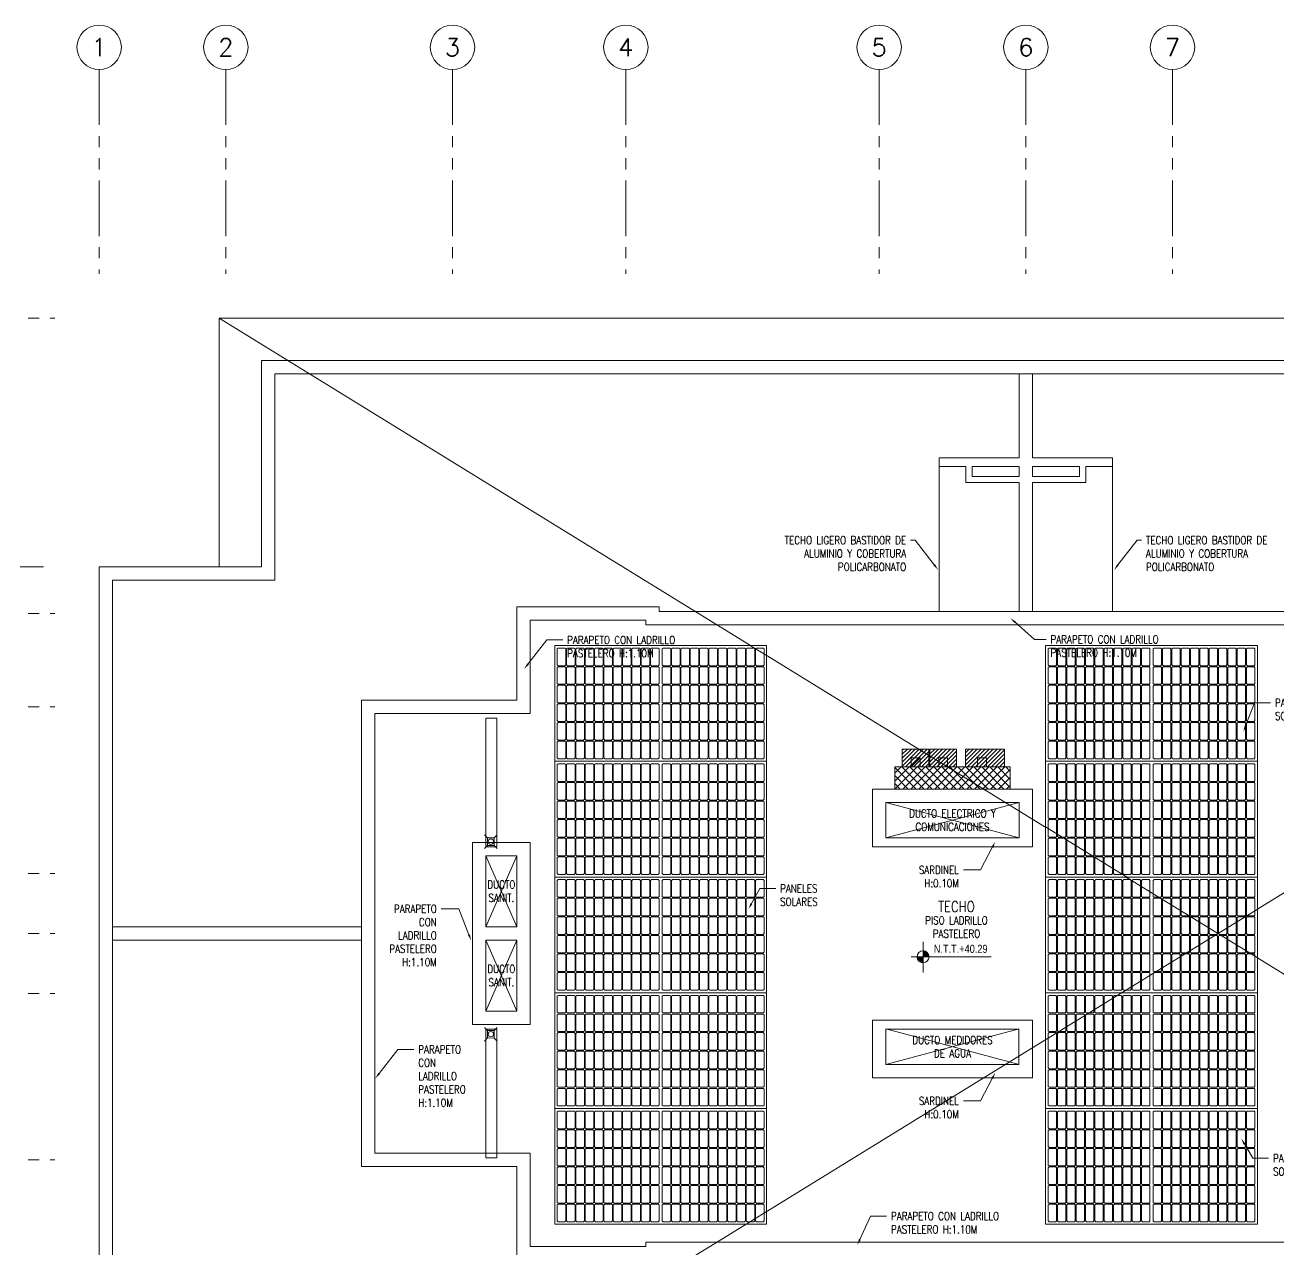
# Model space of a CAD drawing. Header units: millimetres. Extents: x 3738 to 3833, y 1327 to 1657.
# Drawn here: x 3767.64 to 3781.74, y 1335.1 to 1348.89 of the extents above; entities that cross this region are included whole.
import ezdxf
from ezdxf import colors
from ezdxf.entities.mleader import LeaderData, LeaderLine
from ezdxf.enums import TextEntityAlignment as Align
from ezdxf.math import Vec2, Vec3

# ---------------------------------------------------------------- set-up
doc = ezdxf.new("R2010")
doc.units = ezdxf.units.MM
doc.set_wipeout_variables(frame=1)
doc.linetypes.add('PHANTOM', pattern=[63.5, 31.75, -6.35, 6.35, -6.35, 6.35, -6.35])
doc.linetypes.add('PHANTOM2', pattern=[1.25, 0.625, -0.125, 0.125, -0.125, 0.125, -0.125])
doc.layers.get('0').update_dxf_attribs({"color": 251, "lineweight": 9})
for name, color, linetype, lineweight in [('A-01', 251, 'Continuous', 13), ('A-EJES', 251, 'PHANTOM', 13), ('A-HATCH', 251, 'Continuous', 13), ('A-LINEAS', 251, 'Continuous', 13), ('A-NIVELES-NPT', 251, 'Continuous', 13), ('A-TEXTO-ACABADO PISO', 251, 'Continuous', 13), ('A_30_DispositivosSanit', 251, 'Continuous', 13), ('A_30_TableroElect', 251, 'Continuous', 13), ('A_50_TextoAmbiente', 251, 'Continuous', 13), ('A_50_TextoIndicaciones', 251, 'Continuous', 13)]:
    doc.layers.add(name, color=color, linetype=linetype, lineweight=lineweight)
doc.styles.add('R80', font='ARIALN.TTF', dxfattribs={"height": 2.03})
doc.styles.add('ROMANS', font='romans.shx', dxfattribs={"width": 0.8})
doc.styles.add('TXT_COTAS', font='romans.shx', dxfattribs={"width": 0.8})
doc.linetypes.add('FENCELINE1', pattern='A,6.35,-2.54,[133,ltypeshp.shx,S=2.54,R=0,X=-2.54,Y=0],-2.54,25.4', length=36.83)

# ---------------------------------------------------------------- blocks, each defined once
blk = doc.blocks.new('A$C9eb9c900')
blk.add_wipeout([(0, 0), (0, 2.384), (1.303, 2.384), (1.303, 0)])
at = {"layer": 'A-01'}
for points in [[(0.038, 2.355), (0.219, 2.355), (0.227, 2.345), (0.227, 2.27), (0.219, 2.26), (0.038, 2.26), (0.029, 2.27), (0.029, 2.345)], [(0.428, 2.355), (0.247, 2.355), (0.239, 2.345), (0.239, 2.27), (0.247, 2.26), (0.428, 2.26), (0.437, 2.27), (0.437, 2.345)], [(0.637, 2.355), (0.457, 2.355), (0.448, 2.345), (0.448, 2.27), (0.457, 2.26), (0.637, 2.26), (0.646, 2.27), (0.646, 2.345)], [(0.666, 2.355), (0.846, 2.355), (0.855, 2.345), (0.855, 2.27), (0.846, 2.26), (0.666, 2.26), (0.657, 2.27), (0.657, 2.345)], [(0.875, 2.355), (1.056, 2.355), (1.064, 2.345), (1.064, 2.27), (1.056, 2.26), (0.875, 2.26), (0.866, 2.27), (0.866, 2.345)], [(1.265, 2.355), (1.084, 2.355), (1.076, 2.345), (1.076, 2.27), (1.084, 2.26), (1.265, 2.26), (1.274, 2.27), (1.274, 2.345)], [(0.038, 2.25), (0.219, 2.25), (0.227, 2.24), (0.227, 2.165), (0.219, 2.155), (0.038, 2.155), (0.029, 2.165), (0.029, 2.24)], [(0.038, 2.145), (0.219, 2.145), (0.227, 2.135), (0.227, 2.06), (0.219, 2.05), (0.038, 2.05), (0.029, 2.06), (0.029, 2.135)], [(0.428, 2.25), (0.247, 2.25), (0.239, 2.24), (0.239, 2.165), (0.247, 2.155), (0.428, 2.155), (0.437, 2.165), (0.437, 2.24)], [(0.428, 2.145), (0.247, 2.145), (0.239, 2.135), (0.239, 2.06), (0.247, 2.05), (0.428, 2.05), (0.437, 2.06), (0.437, 2.135)], [(0.637, 2.25), (0.457, 2.25), (0.448, 2.24), (0.448, 2.165), (0.457, 2.155), (0.637, 2.155), (0.646, 2.165), (0.646, 2.24)], [(0.637, 2.145), (0.457, 2.145), (0.448, 2.135), (0.448, 2.06), (0.457, 2.05), (0.637, 2.05), (0.646, 2.06), (0.646, 2.135)], [(0.666, 2.25), (0.846, 2.25), (0.855, 2.24), (0.855, 2.165), (0.846, 2.155), (0.666, 2.155), (0.657, 2.165), (0.657, 2.24)], [(0.666, 2.145), (0.846, 2.145), (0.855, 2.135), (0.855, 2.06), (0.846, 2.05), (0.666, 2.05), (0.657, 2.06), (0.657, 2.135)], [(0.875, 2.25), (1.056, 2.25), (1.064, 2.24), (1.064, 2.165), (1.056, 2.155), (0.875, 2.155), (0.866, 2.165), (0.866, 2.24)], [(0.875, 2.145), (1.056, 2.145), (1.064, 2.135), (1.064, 2.06), (1.056, 2.05), (0.875, 2.05), (0.866, 2.06), (0.866, 2.135)], [(1.265, 2.25), (1.084, 2.25), (1.076, 2.24), (1.076, 2.165), (1.084, 2.155), (1.265, 2.155), (1.274, 2.165), (1.274, 2.24)], [(1.265, 2.145), (1.084, 2.145), (1.076, 2.135), (1.076, 2.06), (1.084, 2.05), (1.265, 2.05), (1.274, 2.06), (1.274, 2.135)], [(0.038, 2.04), (0.219, 2.04), (0.227, 2.03), (0.227, 1.955), (0.219, 1.945), (0.038, 1.945), (0.029, 1.955), (0.029, 2.03)], [(0.428, 2.04), (0.247, 2.04), (0.239, 2.03), (0.239, 1.955), (0.247, 1.945), (0.428, 1.945), (0.437, 1.955), (0.437, 2.03)], [(0.637, 2.04), (0.457, 2.04), (0.448, 2.03), (0.448, 1.955), (0.457, 1.945), (0.637, 1.945), (0.646, 1.955), (0.646, 2.03)], [(0.666, 2.04), (0.846, 2.04), (0.855, 2.03), (0.855, 1.955), (0.846, 1.945), (0.666, 1.945), (0.657, 1.955), (0.657, 2.03)], [(0.875, 2.04), (1.056, 2.04), (1.064, 2.03), (1.064, 1.955), (1.056, 1.945), (0.875, 1.945), (0.866, 1.955), (0.866, 2.03)], [(1.265, 2.04), (1.084, 2.04), (1.076, 2.03), (1.076, 1.955), (1.084, 1.945), (1.265, 1.945), (1.274, 1.955), (1.274, 2.03)], [(0.038, 1.935), (0.219, 1.935), (0.227, 1.925), (0.227, 1.85), (0.219, 1.84), (0.038, 1.84), (0.029, 1.85), (0.029, 1.925)], [(0.428, 1.935), (0.247, 1.935), (0.239, 1.925), (0.239, 1.85), (0.247, 1.84), (0.428, 1.84), (0.437, 1.85), (0.437, 1.925)], [(0.637, 1.935), (0.457, 1.935), (0.448, 1.925), (0.448, 1.85), (0.457, 1.84), (0.637, 1.84), (0.646, 1.85), (0.646, 1.925)], [(0.666, 1.935), (0.846, 1.935), (0.855, 1.925), (0.855, 1.85), (0.846, 1.84), (0.666, 1.84), (0.657, 1.85), (0.657, 1.925)], [(0.875, 1.935), (1.056, 1.935), (1.064, 1.925), (1.064, 1.85), (1.056, 1.84), (0.875, 1.84), (0.866, 1.85), (0.866, 1.925)], [(1.265, 1.935), (1.084, 1.935), (1.076, 1.925), (1.076, 1.85), (1.084, 1.84), (1.265, 1.84), (1.274, 1.85), (1.274, 1.925)], [(0.038, 1.83), (0.219, 1.83), (0.227, 1.82), (0.227, 1.745), (0.219, 1.735), (0.038, 1.735), (0.029, 1.745), (0.029, 1.82)], [(0.038, 1.725), (0.219, 1.725), (0.227, 1.715), (0.227, 1.64), (0.219, 1.63), (0.038, 1.63), (0.029, 1.64), (0.029, 1.715)], [(0.428, 1.83), (0.247, 1.83), (0.239, 1.82), (0.239, 1.745), (0.247, 1.735), (0.428, 1.735), (0.437, 1.745), (0.437, 1.82)], [(0.428, 1.725), (0.247, 1.725), (0.239, 1.715), (0.239, 1.64), (0.247, 1.63), (0.428, 1.63), (0.437, 1.64), (0.437, 1.715)], [(0.637, 1.83), (0.457, 1.83), (0.448, 1.82), (0.448, 1.745), (0.457, 1.735), (0.637, 1.735), (0.646, 1.745), (0.646, 1.82)], [(0.637, 1.725), (0.457, 1.725), (0.448, 1.715), (0.448, 1.64), (0.457, 1.63), (0.637, 1.63), (0.646, 1.64), (0.646, 1.715)], [(0.666, 1.83), (0.846, 1.83), (0.855, 1.82), (0.855, 1.745), (0.846, 1.735), (0.666, 1.735), (0.657, 1.745), (0.657, 1.82)], [(0.666, 1.725), (0.846, 1.725), (0.855, 1.715), (0.855, 1.64), (0.846, 1.63), (0.666, 1.63), (0.657, 1.64), (0.657, 1.715)], [(0.875, 1.83), (1.056, 1.83), (1.064, 1.82), (1.064, 1.745), (1.056, 1.735), (0.875, 1.735), (0.866, 1.745), (0.866, 1.82)], [(0.875, 1.725), (1.056, 1.725), (1.064, 1.715), (1.064, 1.64), (1.056, 1.63), (0.875, 1.63), (0.866, 1.64), (0.866, 1.715)], [(1.265, 1.83), (1.084, 1.83), (1.076, 1.82), (1.076, 1.745), (1.084, 1.735), (1.265, 1.735), (1.274, 1.745), (1.274, 1.82)], [(1.265, 1.725), (1.084, 1.725), (1.076, 1.715), (1.076, 1.64), (1.084, 1.63), (1.265, 1.63), (1.274, 1.64), (1.274, 1.715)], [(0.038, 1.62), (0.219, 1.62), (0.227, 1.61), (0.227, 1.535), (0.219, 1.525), (0.038, 1.525), (0.029, 1.535), (0.029, 1.61)], [(0.428, 1.62), (0.247, 1.62), (0.239, 1.61), (0.239, 1.535), (0.247, 1.525), (0.428, 1.525), (0.437, 1.535), (0.437, 1.61)], [(0.637, 1.62), (0.457, 1.62), (0.448, 1.61), (0.448, 1.535), (0.457, 1.525), (0.637, 1.525), (0.646, 1.535), (0.646, 1.61)], [(0.666, 1.62), (0.846, 1.62), (0.855, 1.61), (0.855, 1.535), (0.846, 1.525), (0.666, 1.525), (0.657, 1.535), (0.657, 1.61)], [(0.875, 1.62), (1.056, 1.62), (1.064, 1.61), (1.064, 1.535), (1.056, 1.525), (0.875, 1.525), (0.866, 1.535), (0.866, 1.61)], [(1.265, 1.62), (1.084, 1.62), (1.076, 1.61), (1.076, 1.535), (1.084, 1.525), (1.265, 1.525), (1.274, 1.535), (1.274, 1.61)], [(0.038, 1.515), (0.219, 1.515), (0.227, 1.505), (0.227, 1.43), (0.219, 1.42), (0.038, 1.42), (0.029, 1.43), (0.029, 1.505)], [(0.428, 1.515), (0.247, 1.515), (0.239, 1.505), (0.239, 1.43), (0.247, 1.42), (0.428, 1.42), (0.437, 1.43), (0.437, 1.505)], [(0.637, 1.515), (0.457, 1.515), (0.448, 1.505), (0.448, 1.43), (0.457, 1.42), (0.637, 1.42), (0.646, 1.43), (0.646, 1.505)], [(0.666, 1.515), (0.846, 1.515), (0.855, 1.505), (0.855, 1.43), (0.846, 1.42), (0.666, 1.42), (0.657, 1.43), (0.657, 1.505)], [(0.875, 1.515), (1.056, 1.515), (1.064, 1.505), (1.064, 1.43), (1.056, 1.42), (0.875, 1.42), (0.866, 1.43), (0.866, 1.505)], [(1.265, 1.515), (1.084, 1.515), (1.076, 1.505), (1.076, 1.43), (1.084, 1.42), (1.265, 1.42), (1.274, 1.43), (1.274, 1.505)], [(0.038, 1.41), (0.219, 1.41), (0.227, 1.4), (0.227, 1.325), (0.219, 1.315), (0.038, 1.315), (0.029, 1.325), (0.029, 1.4)], [(0.038, 1.305), (0.219, 1.305), (0.227, 1.295), (0.227, 1.22), (0.219, 1.21), (0.038, 1.21), (0.029, 1.22), (0.029, 1.295)], [(0.428, 1.41), (0.247, 1.41), (0.239, 1.4), (0.239, 1.325), (0.247, 1.315), (0.428, 1.315), (0.437, 1.325), (0.437, 1.4)], [(0.428, 1.305), (0.247, 1.305), (0.239, 1.295), (0.239, 1.22), (0.247, 1.21), (0.428, 1.21), (0.437, 1.22), (0.437, 1.295)], [(0.637, 1.41), (0.457, 1.41), (0.448, 1.4), (0.448, 1.325), (0.457, 1.315), (0.637, 1.315), (0.646, 1.325), (0.646, 1.4)], [(0.637, 1.305), (0.457, 1.305), (0.448, 1.295), (0.448, 1.22), (0.457, 1.21), (0.637, 1.21), (0.646, 1.22), (0.646, 1.295)], [(0.666, 1.41), (0.846, 1.41), (0.855, 1.4), (0.855, 1.325), (0.846, 1.315), (0.666, 1.315), (0.657, 1.325), (0.657, 1.4)], [(0.666, 1.305), (0.846, 1.305), (0.855, 1.295), (0.855, 1.22), (0.846, 1.21), (0.666, 1.21), (0.657, 1.22), (0.657, 1.295)], [(0.875, 1.41), (1.056, 1.41), (1.064, 1.4), (1.064, 1.325), (1.056, 1.315), (0.875, 1.315), (0.866, 1.325), (0.866, 1.4)], [(0.875, 1.305), (1.056, 1.305), (1.064, 1.295), (1.064, 1.22), (1.056, 1.21), (0.875, 1.21), (0.866, 1.22), (0.866, 1.295)], [(1.265, 1.41), (1.084, 1.41), (1.076, 1.4), (1.076, 1.325), (1.084, 1.315), (1.265, 1.315), (1.274, 1.325), (1.274, 1.4)], [(1.265, 1.305), (1.084, 1.305), (1.076, 1.295), (1.076, 1.22), (1.084, 1.21), (1.265, 1.21), (1.274, 1.22), (1.274, 1.295)], [(0.038, 1.079), (0.219, 1.079), (0.227, 1.089), (0.227, 1.164), (0.219, 1.174), (0.038, 1.174), (0.029, 1.164), (0.029, 1.089)], [(0.428, 1.079), (0.247, 1.079), (0.239, 1.089), (0.239, 1.164), (0.247, 1.174), (0.428, 1.174), (0.437, 1.164), (0.437, 1.089)], [(0.637, 1.079), (0.457, 1.079), (0.448, 1.089), (0.448, 1.164), (0.457, 1.174), (0.637, 1.174), (0.646, 1.164), (0.646, 1.089)], [(0.666, 1.079), (0.846, 1.079), (0.855, 1.089), (0.855, 1.164), (0.846, 1.174), (0.666, 1.174), (0.657, 1.164), (0.657, 1.089)], [(0.875, 1.079), (1.056, 1.079), (1.064, 1.089), (1.064, 1.164), (1.056, 1.174), (0.875, 1.174), (0.866, 1.164), (0.866, 1.089)], [(1.265, 1.079), (1.084, 1.079), (1.076, 1.089), (1.076, 1.164), (1.084, 1.174), (1.265, 1.174), (1.274, 1.164), (1.274, 1.089)], [(0.038, 0.974), (0.219, 0.974), (0.227, 0.984), (0.227, 1.059), (0.219, 1.069), (0.038, 1.069), (0.029, 1.059), (0.029, 0.984)], [(0.428, 0.974), (0.247, 0.974), (0.239, 0.984), (0.239, 1.059), (0.247, 1.069), (0.428, 1.069), (0.437, 1.059), (0.437, 0.984)], [(0.637, 0.974), (0.457, 0.974), (0.448, 0.984), (0.448, 1.059), (0.457, 1.069), (0.637, 1.069), (0.646, 1.059), (0.646, 0.984)], [(0.666, 0.974), (0.846, 0.974), (0.855, 0.984), (0.855, 1.059), (0.846, 1.069), (0.666, 1.069), (0.657, 1.059), (0.657, 0.984)], [(0.875, 0.974), (1.056, 0.974), (1.064, 0.984), (1.064, 1.059), (1.056, 1.069), (0.875, 1.069), (0.866, 1.059), (0.866, 0.984)], [(1.265, 0.974), (1.084, 0.974), (1.076, 0.984), (1.076, 1.059), (1.084, 1.069), (1.265, 1.069), (1.274, 1.059), (1.274, 0.984)], [(0.038, 0.869), (0.219, 0.869), (0.227, 0.879), (0.227, 0.954), (0.219, 0.964), (0.038, 0.964), (0.029, 0.954), (0.029, 0.879)], [(0.038, 0.764), (0.219, 0.764), (0.227, 0.774), (0.227, 0.849), (0.219, 0.859), (0.038, 0.859), (0.029, 0.849), (0.029, 0.774)], [(0.428, 0.869), (0.247, 0.869), (0.239, 0.879), (0.239, 0.954), (0.247, 0.964), (0.428, 0.964), (0.437, 0.954), (0.437, 0.879)], [(0.428, 0.764), (0.247, 0.764), (0.239, 0.774), (0.239, 0.849), (0.247, 0.859), (0.428, 0.859), (0.437, 0.849), (0.437, 0.774)], [(0.637, 0.869), (0.457, 0.869), (0.448, 0.879), (0.448, 0.954), (0.457, 0.964), (0.637, 0.964), (0.646, 0.954), (0.646, 0.879)], [(0.637, 0.764), (0.457, 0.764), (0.448, 0.774), (0.448, 0.849), (0.457, 0.859), (0.637, 0.859), (0.646, 0.849), (0.646, 0.774)], [(0.666, 0.869), (0.846, 0.869), (0.855, 0.879), (0.855, 0.954), (0.846, 0.964), (0.666, 0.964), (0.657, 0.954), (0.657, 0.879)], [(0.666, 0.764), (0.846, 0.764), (0.855, 0.774), (0.855, 0.849), (0.846, 0.859), (0.666, 0.859), (0.657, 0.849), (0.657, 0.774)], [(0.875, 0.869), (1.056, 0.869), (1.064, 0.879), (1.064, 0.954), (1.056, 0.964), (0.875, 0.964), (0.866, 0.954), (0.866, 0.879)], [(0.875, 0.764), (1.056, 0.764), (1.064, 0.774), (1.064, 0.849), (1.056, 0.859), (0.875, 0.859), (0.866, 0.849), (0.866, 0.774)], [(1.265, 0.869), (1.084, 0.869), (1.076, 0.879), (1.076, 0.954), (1.084, 0.964), (1.265, 0.964), (1.274, 0.954), (1.274, 0.879)], [(1.265, 0.764), (1.084, 0.764), (1.076, 0.774), (1.076, 0.849), (1.084, 0.859), (1.265, 0.859), (1.274, 0.849), (1.274, 0.774)], [(0.038, 0.659), (0.219, 0.659), (0.227, 0.669), (0.227, 0.744), (0.219, 0.754), (0.038, 0.754), (0.029, 0.744), (0.029, 0.669)], [(0.428, 0.659), (0.247, 0.659), (0.239, 0.669), (0.239, 0.744), (0.247, 0.754), (0.428, 0.754), (0.437, 0.744), (0.437, 0.669)], [(0.637, 0.659), (0.457, 0.659), (0.448, 0.669), (0.448, 0.744), (0.457, 0.754), (0.637, 0.754), (0.646, 0.744), (0.646, 0.669)], [(0.666, 0.659), (0.846, 0.659), (0.855, 0.669), (0.855, 0.744), (0.846, 0.754), (0.666, 0.754), (0.657, 0.744), (0.657, 0.669)], [(0.875, 0.659), (1.056, 0.659), (1.064, 0.669), (1.064, 0.744), (1.056, 0.754), (0.875, 0.754), (0.866, 0.744), (0.866, 0.669)], [(1.265, 0.659), (1.084, 0.659), (1.076, 0.669), (1.076, 0.744), (1.084, 0.754), (1.265, 0.754), (1.274, 0.744), (1.274, 0.669)], [(0.038, 0.554), (0.219, 0.554), (0.227, 0.564), (0.227, 0.639), (0.219, 0.649), (0.038, 0.649), (0.029, 0.639), (0.029, 0.564)], [(0.428, 0.554), (0.247, 0.554), (0.239, 0.564), (0.239, 0.639), (0.247, 0.649), (0.428, 0.649), (0.437, 0.639), (0.437, 0.564)], [(0.637, 0.554), (0.457, 0.554), (0.448, 0.564), (0.448, 0.639), (0.457, 0.649), (0.637, 0.649), (0.646, 0.639), (0.646, 0.564)], [(0.666, 0.554), (0.846, 0.554), (0.855, 0.564), (0.855, 0.639), (0.846, 0.649), (0.666, 0.649), (0.657, 0.639), (0.657, 0.564)], [(0.875, 0.554), (1.056, 0.554), (1.064, 0.564), (1.064, 0.639), (1.056, 0.649), (0.875, 0.649), (0.866, 0.639), (0.866, 0.564)], [(1.265, 0.554), (1.084, 0.554), (1.076, 0.564), (1.076, 0.639), (1.084, 0.649), (1.265, 0.649), (1.274, 0.639), (1.274, 0.564)], [(0.038, 0.449), (0.219, 0.449), (0.227, 0.459), (0.227, 0.534), (0.219, 0.544), (0.038, 0.544), (0.029, 0.534), (0.029, 0.459)], [(0.038, 0.344), (0.219, 0.344), (0.227, 0.354), (0.227, 0.429), (0.219, 0.439), (0.038, 0.439), (0.029, 0.429), (0.029, 0.354)], [(0.428, 0.449), (0.247, 0.449), (0.239, 0.459), (0.239, 0.534), (0.247, 0.544), (0.428, 0.544), (0.437, 0.534), (0.437, 0.459)], [(0.428, 0.344), (0.247, 0.344), (0.239, 0.354), (0.239, 0.429), (0.247, 0.439), (0.428, 0.439), (0.437, 0.429), (0.437, 0.354)], [(0.637, 0.449), (0.457, 0.449), (0.448, 0.459), (0.448, 0.534), (0.457, 0.544), (0.637, 0.544), (0.646, 0.534), (0.646, 0.459)], [(0.637, 0.344), (0.457, 0.344), (0.448, 0.354), (0.448, 0.429), (0.457, 0.439), (0.637, 0.439), (0.646, 0.429), (0.646, 0.354)], [(0.666, 0.449), (0.846, 0.449), (0.855, 0.459), (0.855, 0.534), (0.846, 0.544), (0.666, 0.544), (0.657, 0.534), (0.657, 0.459)], [(0.666, 0.344), (0.846, 0.344), (0.855, 0.354), (0.855, 0.429), (0.846, 0.439), (0.666, 0.439), (0.657, 0.429), (0.657, 0.354)], [(0.875, 0.449), (1.056, 0.449), (1.064, 0.459), (1.064, 0.534), (1.056, 0.544), (0.875, 0.544), (0.866, 0.534), (0.866, 0.459)], [(0.875, 0.344), (1.056, 0.344), (1.064, 0.354), (1.064, 0.429), (1.056, 0.439), (0.875, 0.439), (0.866, 0.429), (0.866, 0.354)], [(1.265, 0.449), (1.084, 0.449), (1.076, 0.459), (1.076, 0.534), (1.084, 0.544), (1.265, 0.544), (1.274, 0.534), (1.274, 0.459)], [(1.265, 0.344), (1.084, 0.344), (1.076, 0.354), (1.076, 0.429), (1.084, 0.439), (1.265, 0.439), (1.274, 0.429), (1.274, 0.354)], [(0.038, 0.239), (0.219, 0.239), (0.227, 0.249), (0.227, 0.324), (0.219, 0.334), (0.038, 0.334), (0.029, 0.324), (0.029, 0.249)], [(0.428, 0.239), (0.247, 0.239), (0.239, 0.249), (0.239, 0.324), (0.247, 0.334), (0.428, 0.334), (0.437, 0.324), (0.437, 0.249)], [(0.637, 0.239), (0.457, 0.239), (0.448, 0.249), (0.448, 0.324), (0.457, 0.334), (0.637, 0.334), (0.646, 0.324), (0.646, 0.249)], [(0.666, 0.239), (0.846, 0.239), (0.855, 0.249), (0.855, 0.324), (0.846, 0.334), (0.666, 0.334), (0.657, 0.324), (0.657, 0.249)], [(0.875, 0.239), (1.056, 0.239), (1.064, 0.249), (1.064, 0.324), (1.056, 0.334), (0.875, 0.334), (0.866, 0.324), (0.866, 0.249)], [(1.265, 0.239), (1.084, 0.239), (1.076, 0.249), (1.076, 0.324), (1.084, 0.334), (1.265, 0.334), (1.274, 0.324), (1.274, 0.249)], [(0.038, 0.134), (0.219, 0.134), (0.227, 0.144), (0.227, 0.219), (0.219, 0.229), (0.038, 0.229), (0.029, 0.219), (0.029, 0.144)], [(0.428, 0.134), (0.247, 0.134), (0.239, 0.144), (0.239, 0.219), (0.247, 0.229), (0.428, 0.229), (0.437, 0.219), (0.437, 0.144)], [(0.637, 0.134), (0.457, 0.134), (0.448, 0.144), (0.448, 0.219), (0.457, 0.229), (0.637, 0.229), (0.646, 0.219), (0.646, 0.144)], [(0.666, 0.134), (0.846, 0.134), (0.855, 0.144), (0.855, 0.219), (0.846, 0.229), (0.666, 0.229), (0.657, 0.219), (0.657, 0.144)], [(0.875, 0.134), (1.056, 0.134), (1.064, 0.144), (1.064, 0.219), (1.056, 0.229), (0.875, 0.229), (0.866, 0.219), (0.866, 0.144)], [(1.265, 0.134), (1.084, 0.134), (1.076, 0.144), (1.076, 0.219), (1.084, 0.229), (1.265, 0.229), (1.274, 0.219), (1.274, 0.144)], [(0.038, 0.029), (0.219, 0.029), (0.227, 0.039), (0.227, 0.114), (0.219, 0.124), (0.038, 0.124), (0.029, 0.114), (0.029, 0.039)], [(0.428, 0.029), (0.247, 0.029), (0.239, 0.039), (0.239, 0.114), (0.247, 0.124), (0.428, 0.124), (0.437, 0.114), (0.437, 0.039)], [(0.637, 0.029), (0.457, 0.029), (0.448, 0.039), (0.448, 0.114), (0.457, 0.124), (0.637, 0.124), (0.646, 0.114), (0.646, 0.039)], [(0.666, 0.029), (0.846, 0.029), (0.855, 0.039), (0.855, 0.114), (0.846, 0.124), (0.666, 0.124), (0.657, 0.114), (0.657, 0.039)], [(0.875, 0.029), (1.056, 0.029), (1.064, 0.039), (1.064, 0.114), (1.056, 0.124), (0.875, 0.124), (0.866, 0.114), (0.866, 0.039)], [(1.265, 0.029), (1.084, 0.029), (1.076, 0.039), (1.076, 0.114), (1.084, 0.124), (1.265, 0.124), (1.274, 0.114), (1.274, 0.039)]]:
    blk.add_lwpolyline(points, close=True, dxfattribs=at)
at = {"layer": 'A_30_TableroElect'}
blk.add_lwpolyline([(1.303, 2.384), (0, 2.384), (0, 0), (1.303, 0)], close=True, dxfattribs=at)
blk = doc.blocks.new('PV_TF')
at = {"layer": 'A_30_TableroElect'}
h = blk.add_hatch(dxfattribs=at)
h.set_pattern_fill('ANSI31', color=8, scale=0.01, angle=180.0704)
h.set_pattern_definition([(225.0704464, (1063.973772, 926.919387), (0.0224782269, -0.0224230198), [])])
h.paths.add_polyline_path([(7.685, -5.05), (7.685, -4.85), (7.985, -4.85), (7.985, -5.05)])
h = blk.add_hatch(dxfattribs=at)
h.set_pattern_fill('ANSI31', color=8, scale=0.01, angle=180.0704)
h.set_pattern_definition([(225.0704464, (1064.460508, 926.919387), (0.0224782269, -0.0224230198), [])])
h.paths.add_polyline_path([(7.995, -5.05), (7.995, -4.85), (8.295, -4.85), (8.295, -5.05)])
h = blk.add_hatch(dxfattribs=at)
h.set_pattern_fill('ANSI31', color=8, scale=0.01, angle=180.0704)
h.set_pattern_definition([(225.0704464, (1065.935942, 926.929737), (0.0224782269, -0.0224230198), [])])
h.paths.add_polyline_path([(8.395, -5.05), (8.395, -4.85), (8.835, -4.85), (8.835, -5.05)])
h = blk.add_hatch(dxfattribs=at)
h.set_pattern_fill('ANSI37', color=8, scale=0.02, angle=180)
h.set_pattern_definition([(225, (2897.388424, 2054.6976), (0.0449012806, -0.0449012807), []), (315, (2897.388424, 2054.6976), (0.0449012807, 0.0449012806), [])])
h.paths.add_polyline_path([(7.6, -5.05), (7.6, -5.3), (8.9, -5.3), (8.9, -5.05)])
at = {"layer": 'A_30_TableroElect', "color": 251, "true_color": 0x636466}
blk.add_line((7.785, -5.05), (7.885, -4.95), dxfattribs=at)
at = {"layer": 'A_30_TableroElect', "color": 250}
for points in [[(7.985, -4.85), (7.985, -5.05), (7.685, -5.05), (7.685, -4.85)], [(8.295, -4.85), (8.295, -5.05), (7.995, -5.05), (7.995, -4.85)], [(8.835, -4.85), (8.835, -5.05), (8.395, -5.05), (8.395, -4.85)], [(7.6, -5.05), (7.6, -5.3), (8.9, -5.3), (8.9, -5.05)]]:
    blk.add_lwpolyline(points, close=True, dxfattribs=at)
at = {"layer": 'A_30_TableroElect', "color": 251, "true_color": 0x636466}
for points in [[(7.885, -5.05), (7.885, -4.95), (7.785, -4.95), (7.785, -5.05), (7.885, -5.05)], [(8.195, -5.05), (8.195, -4.95), (8.095, -4.95), (8.095, -5.05), (8.195, -5.05)], [(8.533, -5.05), (8.633, -5.05), (8.633, -4.95), (8.533, -4.95), (8.533, -5.05)]]:
    blk.add_lwpolyline(points, dxfattribs=at)
at = {"xscale": -1, "rotation": 90}
for p in [(11.681, -4.987), (6.159, -8.896), (11.681, -8.896)]:
    blk.add_blockref('A$C9eb9c900', p, dxfattribs=at)
for p in [(11.681, -3.684), (6.159, -7.593), (11.681, -7.593)]:
    blk.add_blockref('A$C9eb9c900', p, dxfattribs=at)
for p in [(6.159, -6.29), (11.681, -6.29)]:
    blk.add_blockref('A$C9eb9c900', p, dxfattribs=at)
blk.add_blockref('A$C9eb9c900', (6.159, -4.987), dxfattribs=at)
blk.add_blockref('A$C9eb9c900', (6.159, -3.684), dxfattribs=at)
blk = doc.blocks.new('TEXTO DUCTOS PT')
at = {"layer": 'A_50_TextoIndicaciones', "char_height": 0.09, "attachment_point": 5, "style": 'ROMANS'}
for s, insert, width in [('\\pxsm1,qc,t16;DUCTO ELECTRICO Y COMUNICACIONES', (8.25, -5.65), 1.07524), ('\\pxsm1,t16;DUCTO SANIT.', (3.175, -6.45), 0.4157), ('\\pxsm1,t16;DUCTO SANIT.', (3.175, -7.4), 0.4157), ('\\pxsm1,qc,t16;DUCTO MEDIDORES DE AGUA', (8.25, -8.2), 1.04794)]:
    blk.add_mtext(s, dxfattribs=dict(at, insert=insert, width=width))
blk = doc.blocks.new('Ejes_Torre C')
at = {"layer": 'A-EJES', "linetype": 'PHANTOM2'}
for points in [[(0, 16.65), (0, 14.35)], [(1.425, 16.65), (1.425, 14.35)], [(3.975, 16.65), (3.975, 14.35)], [(5.925, 16.65), (5.925, 14.35)], [(8.775, 16.65), (8.775, 14.35)], [(10.425, 16.65), (10.425, 14.35)], [(12.075, 16.65), (12.075, 14.35)], [(-2.8, 13.85), (-0.5, 13.85)], [(-2.5, 11.05), (-0.5, 11.05)], [(-2.8, 10.525), (-0.5, 10.525)], [(-2.8, 9.475), (-0.5, 9.475)], [(-2.8, 7.6), (-0.5, 7.6)], [(-2.8, 6.925), (-0.5, 6.925)], [(-2.8, 6.25), (-0.5, 6.25)], [(-2.8, 4.375), (-0.5, 4.375)]]:
    blk.add_lwpolyline(points, dxfattribs=at)
at = {"layer": 'A-EJES', "linetype": 'Continuous'}
for centre in [(0, 16.9), (1.425, 16.9), (3.975, 16.9), (5.925, 16.9), (8.775, 16.9), (10.425, 16.9), (12.075, 16.9)]:
    blk.add_circle(centre, 0.25, dxfattribs=at)
at = {"layer": 'A-EJES', "linetype": 'Continuous', "style": 'ROMANS'}
for s, p in [('1', (0, 16.9)), ('2', (1.425, 16.9)), ('3', (3.975, 16.9)), ('4', (5.925, 16.9)), ('5', (8.775, 16.9)), ('6', (10.425, 16.9)), ('7', (12.075, 16.9))]:
    blk.add_text(s, height=0.2, dxfattribs=at).set_placement(p, align=Align.MIDDLE_CENTER)
blk = doc.blocks.new('TC_TE')
for p, q in [((23.05, -2.325), (1.35, 11.05)), ((23.05, 10.575), (1.35, -2.8))]:
    blk.add_line(p, q)
at = {"layer": 'A-HATCH'}
for p, q in [((9.45, 10.575), (9.45, 10.575)), ((11.4, 10.575), (23.05, 10.575)), ((9.45, 9.48), (10.35, 9.48)), ((9.45, 9.48), (9.45, 9.38)), ((10.5, 9.48), (11.4, 9.48)), ((11.4, 9.38), (11.4, 9.48)), ((9.45, 9.38), (9.75, 9.38)), ((9.45, 9.38), (9.45, 7.75)), ((9.75, 9.38), (9.75, 9.2)), ((10.35, 9.38), (9.82, 9.38)), ((9.82, 9.38), (9.82, 9.27)), ((10.35, 9.27), (10.35, 9.38)), ((10.5, 9.38), (11.03, 9.38)), ((10.5, 9.27), (10.5, 9.38)), ((11.03, 9.38), (11.03, 9.27)), ((11.1, 9.38), (11.1, 9.2)), ((11.1, 9.38), (11.4, 9.38)), ((11.4, 7.75), (11.4, 9.38)), ((9.75, 9.2), (10.35, 9.2)), ((9.82, 9.27), (10.35, 9.27)), ((10.35, 9.2), (10.35, 7.75)), ((11.03, 9.27), (10.5, 9.27)), ((11.1, 9.2), (10.5, 9.2)), ((10.5, 7.75), (10.5, 9.2)), ((10.35, 5.6), (8.85, 5.2)), ((8.85, 5.6), (10.35, 5.2)), ((4.35, 5), (4.7, 4.2)), ((4.35, 4.2), (4.7, 5)), ((0, 4.125), (0, 4.2)), ((0, 4.125), (0, 4.05)), ((2.95, 4.2), (0.15, 4.2)), ((2.95, 4.05), (0.15, 4.05)), ((4.35, 3.25), (4.7, 4.05)), ((4.35, 4.05), (4.7, 3.25)), ((10.35, 2.65), (8.85, 3.05)), ((8.85, 2.65), (10.35, 3.05))]:
    blk.add_line(p, q, dxfattribs=at)
for points in [[(1.35, 8.25), (1.35, 11.05), (15.1, 11.05)], [(11.4, 10.575), (1.825, 10.575), (1.825, 8.25), (0, 8.25), (0, 4.2)], [(22.9, 6.275), (22.9, 10.425), (1.975, 10.425), (1.975, 8.1), (0.15, 8.1), (0.15, 4.125)], [(10.35, 9.48), (10.35, 10.425), (10.5, 10.425), (10.5, 9.48)], [(20.3, 3.375), (22.9, 3.375), (22.9, -2.175), (1.975, -2.175), (1.975, 0.15), (0.15, 0.15), (0.15, 4.125)], [(1.825, -2.325), (1.825, 0), (0, 0), (0, 4.05)]]:
    blk.add_lwpolyline(points, dxfattribs=at)
at = {"layer": 'A-LINEAS'}
for p, q in [((10.35, 5.2), (8.85, 5.2)), ((4.7, 5, 0), (4.35, 5, 0)), ((4.35, 5, 0), (4.35, 4.2, 0)), ((4.7, 4.2, 0), (4.7, 5, 0)), ((4.35, 4.2, 0), (4.7, 4.2, 0)), ((4.35, 3.25, 0), (4.35, 4.05, 0)), ((4.35, 4.05, 0), (4.7, 4.05, 0)), ((4.7, 4.05, 0), (4.7, 3.25, 0)), ((4.7, 3.25, 0), (4.35, 3.25, 0))]:
    blk.add_line(p, q, dxfattribs=at)
for points in [[(19.3, 3.525), (20.3, 3.525), (20.3, 2.375), (19.2, 2.375), (19.2, 2.65), (16.8, 2.65), (16.8, 0.5), (6.3, 0.5), (6.3, 0.45), (4.7, 0.45), (4.7, 1.5), (2.95, 1.5), (2.95, 6.75), (4.7, 6.75), (4.7, 7.8), (6.3, 7.8), (6.3, 7.75), (16.8, 7.75), (16.8, 5.6), (19.2, 5.6), (19.2, 5.875), (19.85, 5.875), (19.85, 4.725), (19.3, 4.725)], [(19.15, 2.8), (16.65, 2.8), (16.65, 0.65), (6.15, 0.65), (6.15, 0.6), (4.85, 0.6), (4.85, 1.65), (3.1, 1.65), (3.1, 6.6), (4.85, 6.6), (4.85, 7.65), (6.15, 7.65), (6.15, 7.6), (16.65, 7.6), (16.65, 5.45), (19.15, 5.45)], [(10.5, 5.1), (10.5, 5.75), (8.7, 5.75), (8.7, 5.1)], [(4.85, 5.15), (4.2, 5.15), (4.2, 3.1), (4.85, 3.1)], [(8.7, 2.5), (10.5, 2.5), (10.5, 3.149), (8.7, 3.149)], [(8.85, 2.65), (10.347, 2.65), (10.347, 3.049), (8.85, 3.049)]]:
    blk.add_lwpolyline(points, close=True, dxfattribs=at)
blk.add_lwpolyline([(10.35, 5.2), (10.35, 5.6), (8.85, 5.6), (8.85, 5.2)], dxfattribs=at)
blk = doc.blocks.new('SIM NIVEL PLANTA')
at = {"linetype": 'Continuous'}
h = blk.add_hatch(dxfattribs=at)
h.set_pattern_fill('_USER', color=0, scale=0.089997, angle=45, style=0, pattern_type=0)
h.set_pattern_definition([(45, (31854.49523, 23864.84028), (-0.06363728001, 0.06363728001), [])])
h.paths.add_polyline_path([(-17.33, 0), (-15.98, 0, 0.409209), (-17.33, 1.33)])
h.paths.add_polyline_path([(-18.68, 0, 0.004279), (-18.68, -0.02, 0.414214), (-17.33, -1.37), (-17.33, 0)])
at = {"color": 0}
for p, q in [((-17.33, -3.58), (-17.33, 3.34)), ((-2, 0), (-20, 0))]:
    blk.add_line(p, q, dxfattribs=at)
at = {"color": 0, "linetype": 'Continuous'}
blk.add_circle((-17.33, -0.02), 1.35, dxfattribs=at)
at = {"color": 0, "style": 'R80'}
blk.add_attdef('N.P.T.+0.00', text='', height=1.8, dxfattribs=at).set_placement((-8.87, 1.77), align=Align.MIDDLE_CENTER)
blk = doc.blocks.new('NIVELES')
at = {"layer": 'A-NIVELES-NPT'}
ref = blk.add_blockref('SIM NIVEL PLANTA', (-16.865, -156.713, 0), dxfattribs=dict(at, xscale=0.05, yscale=0.05, zscale=0.05))
ref.add_attrib('N.P.T.+0.00', 'N.T.T.+40.29', dxfattribs={"layer": '0', "height": 0.09, "style": 'R80'}).set_placement((-17.308, -156.624, 0), align=Align.MIDDLE_CENTER)
blk = doc.blocks.new('0-sumidero')
for p, q in [((-0.042, 0.038), (-0.076, 0.072)), ((0.043, 0.038), (-0.042, 0.038)), ((-0.042, 0.038), (-0.042, -0.037)), ((0.043, 0.038), (0.078, 0.072)), ((0.043, -0.037), (0.043, 0.038)), ((-0.042, -0.037), (-0.076, -0.071)), ((-0.042, -0.037), (0.043, -0.037)), ((0.043, -0.037), (0.078, -0.071))]:
    blk.add_line(p, q)
blk.add_circle((0, 0), 0.0303)
blk = doc.blocks.new('sum')
at = {"layer": 'A_30_DispositivosSanit', "rotation": 45.00000007321594}
blk.add_blockref('0-sumidero', (0, 0), dxfattribs=at)
blk = doc.blocks.new('IS-pluviales_26.03.2025')
at = {"linetype": 'FENCELINE1', "ltscale": 3, "elevation": 0}
for points in [[(-44.35, -155.901), (-44.227, -155.901), (-44.227, -154.451), (-44.35, -154.451)], [(-44.35, -157.951), (-44.227, -157.951), (-44.227, -159.401), (-44.35, -159.401)]]:
    blk.add_lwpolyline(points, close=True, dxfattribs=at)
at = {"layer": 'A_30_DispositivosSanit', "rotation": 45.42145019419677}
blk.add_blockref('sum', (-44.292, -155.842, 0), dxfattribs=at)
at = {"layer": 'A_30_DispositivosSanit', "xscale": -1, "rotation": 134.5785498058032}
blk.add_blockref('sum', (-44.292, -158.009, 0), dxfattribs=at)
blk = doc.blocks.new('TEXTO NOTAS T')
at = {"layer": 'A_50_TextoIndicaciones'}
ml = blk.add_multileader_mtext('Standard', dxfattribs=at)
ml.set_content('\\pxsm1,t16;TECHO LIGERO BASTIDOR DE ALUMINIO Y COBERTURA POLICARBONATO', color=256, style='TXT_COTAS')
ml.set_leader_properties(color=7)
ml.build(insert=Vec2(0, 0))
ml.multileader.update_dxf_attribs({"dogleg_length": 0.05, "arrow_head_size": 0.07})
ctx = ml.context
ctx.base_point, ctx.char_height, ctx.arrow_head_size, ctx.landing_gap_size, ctx.plane_origin = Vec3(6.178, -2.499), 0.09, 0.07, 0.05, Vec3(8.223, -2.576)
ctx.text_align_type = 2
notes = []
notes.append((ctx, [(0, (1, 1, 0), (7.829, -2.499), (-1, 0), 0.05, [(0, [(8.088, -2.832)], 0, [])])]))
ctx.mtext.insert, ctx.mtext.width, ctx.mtext.defined_height, ctx.mtext.alignment, ctx.mtext.flow_direction = Vec3(7.729, -2.454), 1.51556, 0.515, 3, 5
ml = blk.add_multileader_mtext('Standard', dxfattribs=at)
ml.set_content('\\pxsm1,t16;TECHO LIGERO BASTIDOR DE ALUMINIO Y COBERTURA POLICARBONATO', color=256, style='TXT_COTAS')
ml.set_leader_properties(color=7)
ml.build(insert=Vec2(0, 0))
ml.multileader.update_dxf_attribs({"dogleg_length": 0.05, "arrow_head_size": 0.07})
ctx = ml.context
ctx.base_point, ctx.char_height, ctx.arrow_head_size, ctx.landing_gap_size, ctx.plane_origin = Vec3(10.377, -2.499), 0.09, 0.07, 0.05, Vec3(9.934, -2.576)
notes.append((ctx, [(0, (1, 1, 0), (10.327, -2.499), (1, 0), 0.05, [(0, [(10.069, -2.832)], 0, [])])]))
ctx.mtext.insert, ctx.mtext.width, ctx.mtext.defined_height, ctx.mtext.flow_direction = Vec3(10.427, -2.454), 1.51556, 0.515, 5
ml = blk.add_multileader_mtext('Standard', dxfattribs=at)
ml.set_content('\\pxsm1;PARAPETO CON LADRILLO PASTELERO H:1.10M', color=256, style='TXT_COTAS')
ml.set_leader_properties(color=7)
ml.build(insert=Vec2(0, 0))
ml.multileader.update_dxf_attribs({"dogleg_length": 0.05, "arrow_head_size": 0.07})
ctx = ml.context
ctx.base_point, ctx.char_height, ctx.arrow_head_size, ctx.landing_gap_size, ctx.plane_origin = Vec3(9.303, -3.615), 0.09, 0.07, 0.05, Vec3(9.052, -3.92)
notes.append((ctx, [(0, (1, 1, 0), (9.171, -3.615), (1, 0), 0.132, [(0, [(8.902, -3.376)], 0, [])])]))
ctx.mtext.insert, ctx.mtext.width, ctx.mtext.defined_height, ctx.mtext.flow_direction = Vec3(9.353, -3.57), 1.77393, 0.515, 5
ml = blk.add_multileader_mtext('Standard', dxfattribs=at)
ml.set_content('\\pxsm1;PARAPETO CON LADRILLO PASTELERO H:1.10M', color=256, style='TXT_COTAS')
ml.set_leader_properties(color=7)
ml.build(insert=Vec2(0, 0))
ml.multileader.update_dxf_attribs({"dogleg_length": 0.05, "arrow_head_size": 0.07})
ctx = ml.context
ctx.base_point, ctx.char_height, ctx.arrow_head_size, ctx.landing_gap_size, ctx.plane_origin = Vec3(3.865, -3.622), 0.09, 0.07, 0.05, Vec3(3.621, -3.444)
notes.append((ctx, [(0, (1, 1, 0), (3.686, -3.622), (1, 0), 0.179, [(0, [(3.431, -3.948)], 0, [])])]))
ctx.mtext.insert, ctx.mtext.width, ctx.mtext.defined_height, ctx.mtext.flow_direction = Vec3(3.915, -3.577), 1.77393, 0.515, 5
ml = blk.add_multileader_mtext('Standard', dxfattribs=at)
ml.set_content('PANELES SOLARES', color=256, style='TXT_COTAS')
ml.set_leader_properties(color=7)
ml.build(insert=Vec2(0, 0))
ml.multileader.update_dxf_attribs({"dogleg_length": 0.05, "arrow_head_size": 0.07})
ctx = ml.context
ctx.base_point, ctx.char_height, ctx.arrow_head_size, ctx.landing_gap_size, ctx.plane_origin = Vec3(11.828, -4.328), 0.09, 0.07, 0.05, Vec3(11.585, -4.151)
notes.append((ctx, [(0, (1, 1, 0), (11.649, -4.328), (1, 0), 0.179, [(0, [(11.522, -4.655)], 0, [])])]))
ctx.mtext.insert, ctx.mtext.width, ctx.mtext.defined_height, ctx.mtext.flow_direction = Vec3(11.878, -4.283), 0.75886, 0.515, 5
ml = blk.add_multileader_mtext('Standard', dxfattribs=at)
ml.set_content('\\pxsm1;SARDINEL H:0.10M', color=256, style='TXT_COTAS')
ml.set_leader_properties(color=7)
ml.build(insert=Vec2(0, 0))
ml.multileader.update_dxf_attribs({"dogleg_length": 0.05, "arrow_head_size": 0.07})
ctx = ml.context
ctx.base_point, ctx.char_height, ctx.arrow_head_size, ctx.landing_gap_size, ctx.plane_origin = Vec3(7.785, -6.21), 0.09, 0.07, 0.05, Vec3(8.662, -6.357)
ctx.text_align_type = 2
notes.append((ctx, [(0, (1, 1, 0), (8.566, -6.21), (-1, 0), 0.194, [(0, [(8.73, -5.895)], 0, [])])]))
ctx.mtext.insert, ctx.mtext.width, ctx.mtext.defined_height, ctx.mtext.alignment, ctx.mtext.flow_direction = Vec3(8.322, -6.165), 0.68351, 0.515, 3, 5
ml = blk.add_multileader_mtext('Standard', dxfattribs=at)
ml.set_content('PANELES SOLARES', color=256, style='TXT_COTAS')
ml.set_leader_properties(color=7)
ml.build(insert=Vec2(0, 0))
ml.multileader.update_dxf_attribs({"dogleg_length": 0.05, "arrow_head_size": 0.07})
ctx = ml.context
ctx.base_point, ctx.char_height, ctx.arrow_head_size, ctx.landing_gap_size, ctx.plane_origin = Vec3(6.261, -6.419), 0.09, 0.07, 0.05, Vec3(6.018, -6.147)
notes.append((ctx, [(0, (1, 1, 0), (6.082, -6.419), (1, 0), 0.179, [(0, [(5.955, -6.651)], 0, [])])]))
ctx.mtext.insert, ctx.mtext.width, ctx.mtext.defined_height, ctx.mtext.flow_direction = Vec3(6.311, -6.374), 0.75886, 0.515, 5
ml = blk.add_multileader_mtext('Standard', dxfattribs=at)
ml.set_content('\\pxsm1;PARAPETO CON LADRILLO PASTELERO H:1.10M', color=256, style='TXT_COTAS')
ml.set_leader_properties(color=7)
ml.build(insert=Vec2(0, 0))
ml.multileader.update_dxf_attribs({"dogleg_length": 0.05, "arrow_head_size": 0.07})
ctx = ml.context
ctx.base_point, ctx.char_height, ctx.arrow_head_size, ctx.landing_gap_size, ctx.plane_origin = Vec3(1.829, -6.648), 0.09, 0.07, 0.05, Vec3(2.645, -6.501)
ctx.text_align_type = 2
notes.append((ctx, [(0, (1, 1, 0), (2.698, -6.648), (-1, 0), 0.2, [(0, [(2.835, -7.005)], 0, [])])]))
ctx.mtext.insert, ctx.mtext.width, ctx.mtext.defined_height, ctx.mtext.alignment, ctx.mtext.flow_direction = Vec3(2.448, -6.603), 0.68351, 0.515, 3, 5
ml = blk.add_multileader_mtext('Standard', dxfattribs=at)
ml.set_content('\\pxsm1;PARAPETO CON LADRILLO PASTELERO H:1.10M', color=256, style='TXT_COTAS')
ml.set_leader_properties(color=7)
ml.build(insert=Vec2(0, 0))
ml.multileader.update_dxf_attribs({"dogleg_length": 0.05, "arrow_head_size": 0.07})
ctx = ml.context
ctx.base_point, ctx.char_height, ctx.arrow_head_size, ctx.landing_gap_size, ctx.plane_origin = Vec3(2.19, -8.231), 0.09, 0.07, 0.05, Vec3(1.946, -8.053)
notes.append((ctx, [(0, (1, 1, 0), (2.011, -8.231), (1, 0), 0.179, [(0, [(1.756, -8.558)], 0, [])])]))
ctx.mtext.insert, ctx.mtext.width, ctx.mtext.defined_height, ctx.mtext.flow_direction = Vec3(2.24, -8.186), 0.71502, 0.515, 5
ml = blk.add_multileader_mtext('Standard', dxfattribs=at)
ml.set_content('\\pxsm1;SARDINEL H:0.10M', color=256, style='TXT_COTAS')
ml.set_leader_properties(color=7)
ml.build(insert=Vec2(0, 0))
ml.multileader.update_dxf_attribs({"dogleg_length": 0.05, "arrow_head_size": 0.07})
ctx = ml.context
ctx.base_point, ctx.char_height, ctx.arrow_head_size, ctx.landing_gap_size, ctx.plane_origin = Vec3(7.785, -8.81), 0.09, 0.07, 0.05, Vec3(8.662, -8.957)
ctx.text_align_type = 2
notes.append((ctx, [(0, (1, 1, 0), (8.566, -8.81), (-1, 0), 0.194, [(0, [(8.73, -8.495)], 0, [])])]))
ctx.mtext.insert, ctx.mtext.width, ctx.mtext.defined_height, ctx.mtext.alignment, ctx.mtext.flow_direction = Vec3(8.322, -8.765), 0.68351, 0.515, 3, 5
ml = blk.add_multileader_mtext('Standard', dxfattribs=at)
ml.set_content('PANELES SOLARES', color=256, style='TXT_COTAS')
ml.set_leader_properties(color=7)
ml.build(insert=Vec2(0, 0))
ml.multileader.update_dxf_attribs({"dogleg_length": 0.05, "arrow_head_size": 0.07})
ctx = ml.context
ctx.base_point, ctx.char_height, ctx.arrow_head_size, ctx.landing_gap_size, ctx.plane_origin = Vec3(11.806, -9.456), 0.09, 0.07, 0.05, Vec3(11.562, -9.278)
notes.append((ctx, [(0, (1, 1, 0), (11.627, -9.456), (1, 0), 0.179, [(0, [(11.499, -9.234)], 0, [])])]))
ctx.mtext.insert, ctx.mtext.width, ctx.mtext.defined_height, ctx.mtext.flow_direction = Vec3(11.856, -9.411), 0.75886, 0.515, 5
ml = blk.add_multileader_mtext('Standard', dxfattribs=at)
ml.set_content('\\pxsm1;PARAPETO CON LADRILLO PASTELERO H:1.10M', color=256, style='TXT_COTAS')
ml.set_leader_properties(color=7)
ml.build(insert=Vec2(0, 0))
ml.multileader.update_dxf_attribs({"dogleg_length": 0.05, "arrow_head_size": 0.07})
ctx = ml.context
ctx.base_point, ctx.char_height, ctx.arrow_head_size, ctx.landing_gap_size, ctx.plane_origin = Vec3(7.508, -10.107), 0.09, 0.07, 0.05, Vec3(7.369, -9.929)
notes.append((ctx, [(0, (1, 1, 0), (7.329, -10.107), (1, 0), 0.179, [(0, [(7.179, -10.433)], 0, [])])]))
ctx.mtext.insert, ctx.mtext.width, ctx.mtext.defined_height, ctx.mtext.flow_direction = Vec3(7.558, -10.062), 1.77393, 0.515, 5
for ctx, leaders in notes:
    for number, flags, end, landing, length, lines in leaders:
        leader = LeaderData()
        leader.index, (leader.has_last_leader_line, leader.has_dogleg_vector, leader.attachment_direction) = number, flags
        leader.last_leader_point, leader.dogleg_vector, leader.dogleg_length = Vec3(end), Vec3(landing), length
        for number, points, colour, breaks in lines:
            line = LeaderLine()
            line.index, line.vertices, line.color, line.breaks = number, Vec3.list(points), colors.encode_raw_color(colour), breaks
            leader.lines.append(line)
        ctx.leaders.append(leader)

msp = doc.modelspace()

# ---------------------------------------------------------------- block references
msp.add_blockref('PV_TF', (3769.822, 1345.588))

# ---------------------------------------------------------------- next in the draw order: block references
msp.add_blockref('TEXTO NOTAS T', (3769.822, 1345.588))
at = {"layer": 'A-EJES'}
msp.add_blockref('Ejes_Torre C', (3768.472, 1331.738), dxfattribs=at)
at = {"layer": 'A_50_TextoIndicaciones'}
msp.add_blockref('TEXTO DUCTOS PT', (3769.822, 1345.588), dxfattribs=at)

# ---------------------------------------------------------------- next in the draw order: texts
at = {"layer": 'A-TEXTO-ACABADO PISO', "insert": (3778.117, 1338.855, 0), "char_height": 0.09, "attachment_point": 2, "style": 'ROMANS'}
msp.add_mtext_dynamic_manual_height_columns('PISO LADRILLO PASTELERO', width=1.20225, gutter_width=12.5, heights=[0], dxfattribs=at)
at = {"layer": 'A_50_TextoAmbiente', "style": 'ROMANS', "width": 0.8}
msp.add_text('TECHO', height=0.12, dxfattribs=at).set_placement((3778.117, 1338.905, 0), align=Align.CENTER)

# ---------------------------------------------------------------- next in the draw order: block references
msp.add_blockref('TC_TE', (3768.472, 1334.538))

# ---------------------------------------------------------------- next in the draw order: block references
msp.add_blockref('NIVELES', (3795.472, 1495.114, 0))
at = {"layer": 'A_30_DispositivosSanit'}
msp.add_blockref('IS-pluviales_26.03.2025', (3817.171, 1495.538, 0), dxfattribs=at)

doc.saveas('drawing.dxf')
